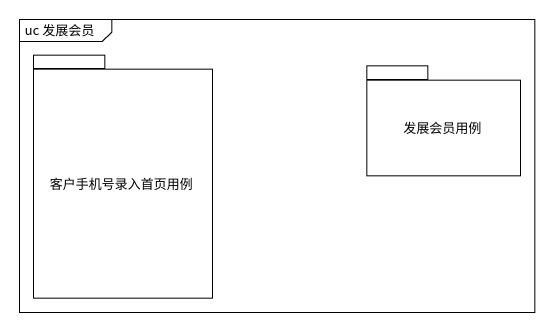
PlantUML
@startuml
mainframe uc 发展会员
package 客户手机号录入首页用例 {
}
package 发展会员用例 {
}
@enduml
